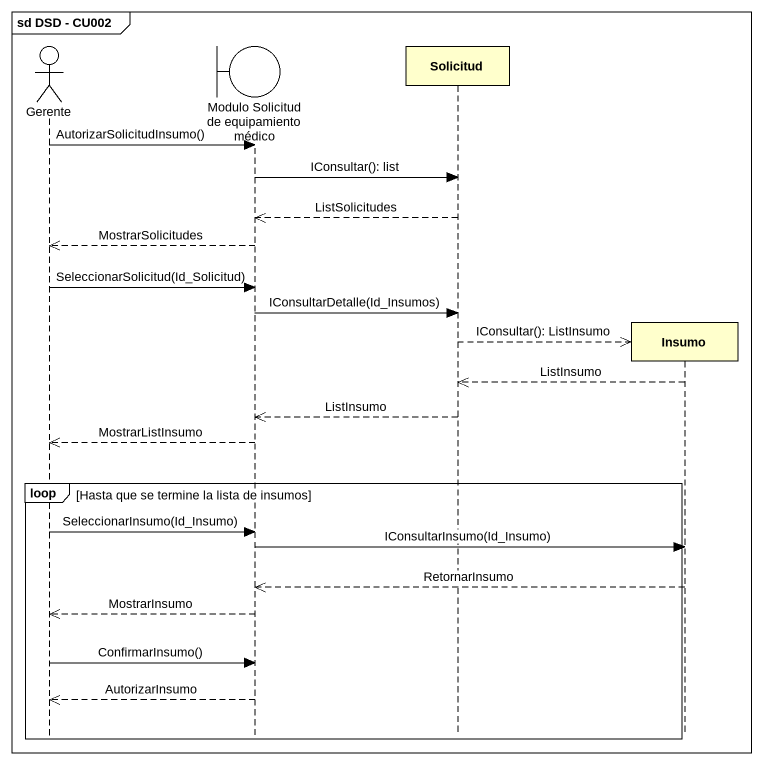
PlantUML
@startuml
mainframe sd DSD - CU002
hide footbox
actor Gerente
boundary "Modulo Solicitud de equipamiento médico" as Modulo_Solicitud_de
participant Solicitud
participant Insumo

Gerente -> Modulo_Solicitud_de : AutorizarSolicitudInsumo()
Modulo_Solicitud_de -> Solicitud : IConsultar(): list
Solicitud -->> Modulo_Solicitud_de : ListSolicitudes
Modulo_Solicitud_de -->> Gerente : MostrarSolicitudes
Gerente -> Modulo_Solicitud_de : SeleccionarSolicitud(Id_Solicitud)
Modulo_Solicitud_de -> Solicitud : IConsultarDetalle(Id_Insumos)
Solicitud -->> Insumo ** : IConsultar(): ListInsumo
Insumo -->> Solicitud : ListInsumo
Solicitud -->> Modulo_Solicitud_de : ListInsumo
Modulo_Solicitud_de -->> Gerente : MostrarListInsumo
loop Hasta que se termine la lista de insumos
  Gerente -> Modulo_Solicitud_de : SeleccionarInsumo(Id_Insumo)
  Modulo_Solicitud_de -> Insumo : IConsultarInsumo(Id_Insumo)
  Insumo -->> Modulo_Solicitud_de : RetornarInsumo
  Modulo_Solicitud_de -->> Gerente : MostrarInsumo
  Gerente -> Modulo_Solicitud_de : ConfirmarInsumo()
  Modulo_Solicitud_de -->> Gerente : AutorizarInsumo
end
@enduml
